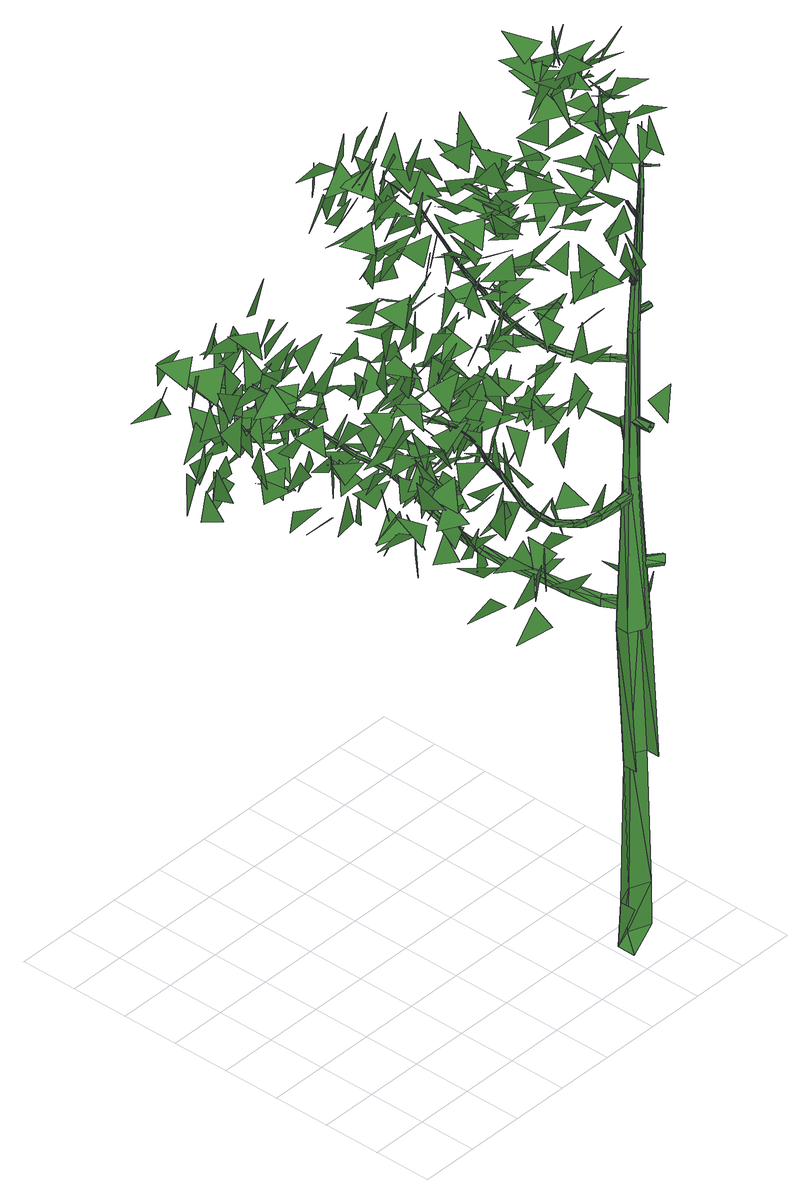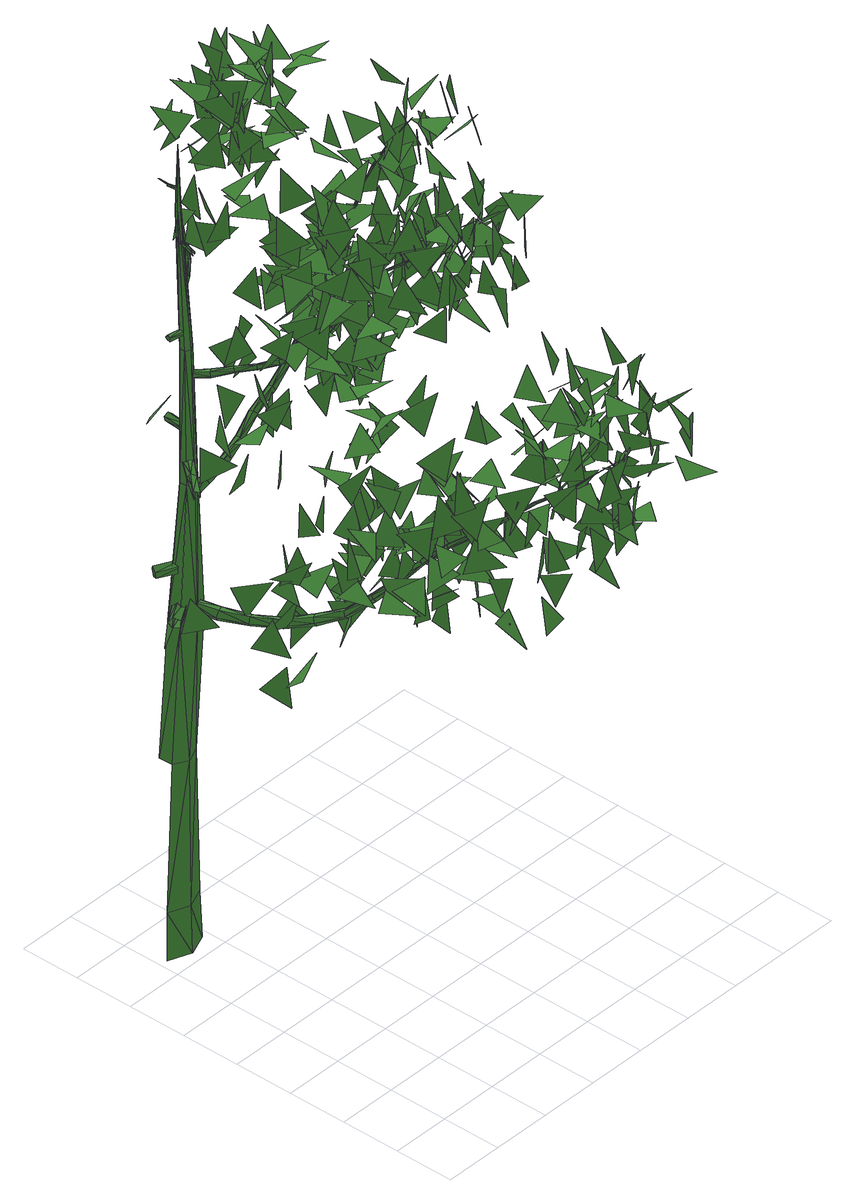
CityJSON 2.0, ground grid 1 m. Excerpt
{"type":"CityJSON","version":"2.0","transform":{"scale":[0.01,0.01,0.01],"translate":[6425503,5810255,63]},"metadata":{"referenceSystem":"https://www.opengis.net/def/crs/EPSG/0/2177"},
"CityObjects":{
"tree1":{"type":"SolitaryVegetationObject","attributes":{"crownarea":"307","modell_vol":"LIS","treeheight":"16.5"},"geometry":[{"type":"MultiSurface","lod":"2","boundaries":[[[0,1,2]],[[3,4,5]],[[6,7,8]],[[9,10,11]],[[12,13,14]],[[15,16,17]],[[18,19,20]],[[21,22,23]],[[24,25,26]],[[27,28,29]],[[30,31,32]],[[31,33,32]],[[34,30,32]],[[35,36,37]],[[38,39,40]],[[32,33,34]],[[41,42,43]],[[44,45,46]],[[47,48,49]],[[50,31,30]],[[31,51,33]],[[52,30,34]],[[53,54,55]],[[56,50,30]],[[50,51,31]],[[52,56,30]],[[57,58,59]],[[34,33,51]],[[51,52,34]],[[60,61,62]],[[63,64,65]],[[66,67,68]],[[69,70,71]],[[72,73,74]],[[75,76,77]],[[78,79,80]],[[81,50,56]],[[50,81,51]],[[82,56,52]],[[83,84,85]],[[86,87,88]],[[82,89,56]],[[81,90,51]],[[52,51,82]],[[91,92,93]],[[90,94,51]],[[81,56,89]],[[95,96,97]],[[51,94,82]],[[98,99,100]],[[101,102,103]],[[89,104,81]],[[81,105,90]],[[106,94,90]],[[104,105,81]],[[107,104,89]],[[105,108,90]],[[89,82,107]],[[82,94,107]],[[108,106,90]],[[109,110,111]],[[112,113,114]],[[94,106,107]],[[115,116,117]],[[118,119,120]],[[121,122,123]],[[124,125,126]],[[127,104,107]],[[128,129,130]],[[131,132,133]],[[134,135,136]],[[137,107,106]],[[105,104,138]],[[139,140,141]],[[142,143,144]],[[108,105,145]],[[127,138,104]],[[146,147,148]],[[106,108,149]],[[150,151,152]],[[137,127,107]],[[145,105,138]],[[153,154,155]],[[156,157,158]],[[149,108,145]],[[159,160,161]],[[162,163,164]],[[165,166,167]],[[106,149,137]],[[168,169,170]],[[145,171,149]],[[172,138,127]],[[173,174,175]],[[172,127,137]],[[149,176,137]],[[145,138,171]],[[172,177,138]],[[178,179,180]],[[171,176,149]],[[181,182,183]],[[184,172,137]],[[176,184,137]],[[185,186,187]],[[138,177,171]],[[188,189,190]],[[191,192,193,194]],[[171,195,176]],[[196,177,172]],[[171,177,195]],[[196,172,184]],[[184,176,197,192]],[[196,198,177]],[[199,200,201]],[[195,197,176]],[[202,203,204]],[[177,198,195]],[[205,196,184]],[[206,207,208]],[[205,184,192,197]],[[209,210,211]],[[212,213,214]],[[215,216,217]],[[218,195,198]],[[195,218,197]],[[219,198,196]],[[219,218,198]],[[220,221,222]],[[197,223,205]],[[223,196,205]],[[224,225,226]],[[218,227,197]],[[228,219,196]],[[227,223,197]],[[223,228,196]],[[229,230,231]],[[232,233,234]],[[235,236,237]],[[238,239,240]],[[241,242,243]],[[244,245,246]],[[247,218,219]],[[248,249,250]],[[247,219,228]],[[251,252,253]],[[254,255,256]],[[257,258,259]],[[260,261,262]],[[263,264,265]],[[227,266,223]],[[266,228,223]],[[227,218,267]],[[268,269,270]],[[271,272,273]],[[274,275,276]],[[277,247,228]],[[278,279,280]],[[267,218,247]],[[266,277,228]],[[281,282,283]],[[284,227,267]],[[285,286,287]],[[288,289,290]],[[291,292,293]],[[294,295,296]],[[227,284,266]],[[297,298,299]],[[300,301,302]],[[303,304,305]],[[306,307,308]],[[309,310,311]],[[312,313,314]],[[315,267,247]],[[316,317,318]],[[319,320,321]],[[322,323,324]],[[325,326,327]],[[315,247,277]],[[328,329,330]],[[267,331,284]],[[332,333,334]],[[335,336,337]],[[338,339,340]],[[341,277,266]],[[342,331,267]],[[343,344,345]],[[346,315,277]],[[347,348,349]],[[341,346,277]],[[266,284,341]],[[350,351,352]],[[342,267,315]],[[353,354,355]],[[356,357,358]],[[359,360,361]],[[284,331,341]],[[362,363,364]],[[365,366,367]],[[368,369,370]],[[371,372,373]],[[374,375,376]],[[377,378,379]],[[380,381,382]],[[383,315,346]],[[342,384,331]],[[385,386,387]],[[388,389,390]],[[391,346,341]],[[392,393,394]],[[395,396,397]],[[398,399,400]],[[401,402,403]],[[342,315,404]],[[404,384,342]],[[391,383,346]],[[405,406,407]],[[408,409,410]],[[411,412,413]],[[414,391,341]],[[341,331,414]],[[415,416,417]],[[418,419,420]],[[421,422,423]],[[424,425,426]],[[427,428,429]],[[430,431,432]],[[315,383,404]],[[433,434,435]],[[436,437,438]],[[439,435,440]],[[441,442,443]],[[444,445,446]],[[414,331,384]],[[440,435,434]],[[447,448,449]],[[433,435,439]],[[450,451,452]],[[453,454,455]],[[434,439,440]],[[456,457,458]],[[459,460,461]],[[462,463,464]],[[465,466,467]],[[468,469,470]],[[471,472,473]],[[474,475,476]],[[477,478,479,480]],[[481,482,483]],[[484,434,433]],[[485,486,487]],[[488,383,391]],[[489,490,491]],[[404,492,384]],[[493,494,495]],[[496,391,414]],[[497,498,499]],[[500,501,502]],[[503,504,505]],[[506,507,508]],[[484,509,434]],[[510,511,512]],[[433,439,513]],[[514,515,516]],[[517,518,434]],[[519,520,521]],[[439,434,513]],[[522,479,523,524]],[[525,526,527]],[[404,383,488]],[[528,529,530]],[[531,492,404]],[[532,533,534]],[[535,536,537]],[[538,488,391]],[[539,540,541]],[[484,433,513]],[[434,509,517]],[[496,538,391]],[[434,518,513]],[[542,543,544]],[[414,384,496]],[[545,546,547]],[[548,549,550]],[[551,552,553]],[[554,555,556]],[[557,558,559]],[[560,561,562]],[[563,564,565]],[[404,488,531]],[[566,567,568]],[[569,509,484]],[[513,570,484]],[[496,384,492]],[[571,572,573]],[[574,575,576]],[[577,578,579]],[[580,581,582]],[[570,513,518]],[[517,583,518]],[[584,585,586]],[[587,588,589]],[[590,569,484]],[[570,590,484]],[[517,509,591]],[[592,593,594]],[[591,583,517]],[[583,570,518]],[[595,596,597]],[[598,599,600]],[[601,602,603]],[[604,605,606]],[[607,608,609]],[[509,569,591]],[[610,611,612]],[[613,614,615]],[[616,617,618]],[[619,620,621]],[[622,623,624]],[[625,626,627]],[[628,629,630]],[[631,632,633]],[[634,569,590]],[[635,636,637]],[[638,639,640]],[[641,642,643]],[[644,591,569]],[[645,634,590]],[[590,570,645]],[[646,570,583]],[[591,646,583]],[[647,488,538]],[[531,648,492]],[[634,644,569]],[[649,650,651]],[[652,653,654]],[[646,655,570]],[[656,538,496]],[[644,646,591]],[[657,658,659]],[[660,661,662]],[[645,570,655]],[[663,664,665]],[[666,667,668]],[[669,670,671]],[[672,673,674]],[[675,676,677]],[[678,679,680]],[[681,682,683]],[[684,685,686]],[[687,634,645]],[[688,648,531]],[[689,690,691]],[[692,693,694]],[[531,488,647]],[[695,696,697]],[[698,699,700]],[[701,702,703]],[[704,705,706]],[[496,492,648]],[[707,647,538]],[[708,709,710]],[[656,707,538]],[[711,712,713]],[[687,714,634]],[[645,655,687]],[[715,716,717]],[[718,655,646]],[[644,634,719]],[[720,721,722]],[[723,724,725]],[[718,726,655]],[[727,728,729]],[[646,644,719]],[[634,714,719]],[[730,731,732]],[[687,655,726]],[[531,647,688]],[[733,734,735]],[[718,646,719]],[[736,737,738]],[[739,740,741]],[[742,743,744]],[[745,746,747]],[[656,496,648]],[[748,749,750]],[[751,752,753]],[[754,714,687]],[[755,756,757]],[[758,759,760]],[[761,762,763]],[[764,765,766]],[[767,768,769]],[[770,771,772]],[[773,754,687]],[[774,775,776]],[[777,726,718]],[[778,779,780]],[[781,782,783]],[[784,785,786]],[[787,788,789]],[[790,791,792]],[[793,794,795]],[[796,797,798]],[[799,800,801]],[[719,802,718]],[[803,804,805]],[[806,807,808]],[[809,810,811]],[[687,726,777]],[[812,813,814]],[[719,714,815]],[[816,817,818]],[[819,820,821]],[[822,823,824]],[[825,826,827]],[[773,687,777]],[[802,777,718]],[[815,802,719]],[[828,829,830]],[[714,754,815]],[[831,832,833]],[[834,835,836]],[[837,838,839]],[[840,841,842]],[[837,843,838]],[[844,754,773]],[[837,839,845]],[[846,837,847]],[[848,849,850]],[[847,837,845]],[[843,851,838]],[[843,837,852]],[[851,853,838]],[[854,847,845]],[[837,846,852]],[[855,846,847]],[[856,844,773]],[[852,857,843]],[[843,857,851]],[[851,854,853]],[[854,845,858]],[[859,860,861]],[[839,838,862]],[[853,854,858]],[[773,777,856]],[[863,847,854]],[[863,855,847]],[[864,838,853]],[[865,866,867]],[[851,863,854]],[[688,868,648]],[[845,869,858]],[[845,839,869]],[[815,754,844]],[[857,863,851]],[[838,864,862]],[[870,871,872]],[[873,874,875]],[[876,852,846]],[[839,862,869]],[[877,846,855]],[[878,864,853]],[[879,880,881]],[[882,647,707]],[[883,884,885]],[[869,878,858]],[[886,887,888]],[[853,858,878]],[[889,890,891]],[[892,707,656]],[[877,876,846]],[[893,894,895]],[[896,777,802]],[[852,876,857]],[[897,869,862]],[[898,877,855]],[[899,862,864]],[[900,901,902]],[[898,855,863]],[[856,777,896]],[[903,904,905]],[[815,906,802]],[[899,897,862]],[[907,908,909]],[[857,910,863]],[[869,911,878]],[[815,844,912]],[[912,906,815]],[[864,878,899]],[[897,911,869]],[[913,914,915]],[[876,916,857]],[[906,896,802]],[[917,918,919]],[[910,898,863]],[[844,856,920]],[[921,922,923]],[[916,910,857]],[[896,924,856]],[[878,911,899]],[[925,876,877]],[[924,926,856]],[[927,928,929]],[[930,931,932]],[[933,897,899]],[[912,844,920]],[[934,935,936]],[[856,926,920]],[[937,877,898]],[[938,933,897]],[[937,925,877]],[[939,940,941]],[[688,647,942]],[[943,899,911]],[[897,933,944,911]],[[945,946,947]],[[948,949,950]],[[899,943,938,933]],[[951,952,953]],[[925,954,876]],[[943,944,955]],[[938,943,955]],[[956,957,958]],[[943,911,944]],[[933,938,944]],[[938,955,944]],[[959,960,961]],[[962,963,964]],[[965,966,967]],[[954,968,876]],[[969,882,707]],[[656,648,892]],[[876,968,916]],[[970,937,898]],[[971,912,920]],[[970,898,910]],[[972,973,974]],[[896,906,924]],[[916,968,910]],[[975,920,926]],[[976,977,978]],[[906,912,971]],[[979,954,925]],[[968,970,910]],[[980,981,982]],[[975,983,920]],[[906,984,924]],[[985,925,937]],[[984,906,971]],[[985,979,925]],[[971,920,983]],[[979,986,954]],[[987,988,989]],[[990,991,992]],[[993,994,995]],[[968,954,986]],[[996,997,998]],[[985,937,970]],[[999,1000,1001]],[[688,942,868]],[[647,882,942]],[[968,1002,970]],[[1003,1004,1005]],[[926,924,1006]],[[1007,1008,1009]],[[1010,1011,1012]],[[1013,1014,1015]],[[892,648,868]],[[975,926,1006]],[[971,1016,984]],[[975,1017,983]],[[1016,971,983]],[[1018,1019,1020]],[[969,707,892]],[[1021,924,984]],[[1022,985,970]],[[1002,968,986]],[[1021,1006,924]],[[1023,1024,1025]],[[1026,1027,1028]],[[1002,1022,970]],[[1029,1030,1031]],[[1032,986,979]],[[1033,1034,1035]],[[1017,1036,983]],[[1037,1038,1039]],[[1040,1041,1042]],[[1016,1021,984]],[[1043,1044,1045]],[[1046,1047,1048]],[[1032,1049,986]],[[1050,1051,1052]],[[1036,1053,983]],[[1051,1054,1052]],[[1055,1002,986]],[[1049,1055,986]],[[1056,1057,1058]],[[1014,1059,1060]],[[979,985,1061]],[[1062,1063,1064]],[[1016,983,1053]],[[1032,979,1061]],[[1002,1055,1022]],[[1065,1049,1032]],[[1066,985,1022]],[[1066,1061,985]],[[1067,1068,1069]],[[1070,1071,1072]],[[1017,975,1073]],[[1074,1075,1076]],[[1077,1078,1079]],[[975,1006,1073]],[[1080,1081,1082]],[[1065,1083,1049]],[[1055,1066,1022]],[[1013,1084,1014]],[[1016,1085,1021]],[[1086,1087,1088]],[[1089,1090,1091]],[[1092,1093,1094]],[[1095,1006,1021]],[[1096,1097,1098]],[[1099,1053,1036]],[[1036,1017,1073]],[[1100,1072,1071]],[[1095,1073,1006]],[[1032,1061,1101]],[[1102,1103,1104]],[[1105,1106,1107]],[[1065,1032,1101]],[[1016,1053,1085]],[[1099,1108,1053]],[[1109,1110,1111]],[[1084,1013,1054]],[[1055,1049,1112]],[[1113,1114,1115]],[[1116,1117,1118]],[[1119,1101,1061]],[[1120,1121,1122]],[[1085,1095,1021]],[[1049,1083,1112]],[[1055,1112,1066]],[[1119,1061,1066]],[[1123,1124,1125]],[[1126,1083,1065]],[[1127,1128,1129]],[[1085,1053,1108]],[[1130,1131,1132]],[[1051,1133,1054]],[[1134,1051,1050]],[[1070,1135,1136]],[[1137,1138,1139]],[[1112,1119,1066]],[[1140,1141,1142]],[[1126,1143,1083]],[[1144,942,882]],[[1084,1059,1014]],[[1145,1108,1099]],[[1099,1036,1146]],[[1036,1073,1146]],[[1147,1148,1149]],[[868,1150,892]],[[1151,1152,1153]],[[1065,1101,1154]],[[1155,1156,1157]],[[1145,1158,1108]],[[1085,1108,1159]],[[1160,1161,1162]],[[1133,1163,1054]],[[1164,1165,1166]],[[1167,1071,1070]],[[1168,1169,1170]],[[1171,1172,1173]],[[1085,1159,1095]],[[1126,1065,1154]],[[1059,1174,1060]],[[1175,1146,1073]],[[1112,1083,1176]],[[1112,1176,1119]],[[1177,1178,1179]],[[1175,1073,1095]],[[1180,1134,1050]],[[1181,1182,1183]],[[1083,1143,1176]],[[1184,1185,1186]],[[1187,1188,1136]],[[1100,1071,1189]],[[1101,1119,1190]],[[1187,1100,1189]],[[1191,1192,1193]],[[1194,1143,1126]],[[1195,1196,1197]],[[1159,1175,1095]],[[1198,1199,1200]],[[1176,1190,1119]],[[1200,1158,1145]],[[1200,1199,1158]],[[1201,1202,1203]],[[1204,1205,1206]],[[1154,1101,1190]],[[1207,1208,1209]],[[1198,1210,1199]],[[1211,1167,1070]],[[1212,1213,1214]],[[1215,1216,1217]],[[1218,1188,1187]],[[1210,1198,1219]],[[1220,1221,1222]],[[1223,1224,1225]],[[1050,1226,1180]],[[1099,1146,1227]],[[1228,1229,1230]],[[1145,1099,1227]],[[1084,1054,1163]],[[1159,1108,1231]],[[1108,1158,1231]],[[1232,1210,1219]],[[1231,1158,1199]],[[1194,1233,1143]],[[1189,1071,1167]],[[1070,1136,1188]],[[868,942,1144]],[[1126,1154,1194]],[[1234,1144,882]],[[1235,1236,1237]],[[1238,1199,1210]],[[1239,1219,1198]],[[1176,1143,1233]],[[882,969,1234]],[[1240,1241,1242]],[[1200,1145,1243]],[[1150,1244,892]],[[1245,1246,1247]],[[1187,1189,1218]],[[1227,1146,1175]],[[969,892,1248]],[[1159,1231,1175]],[[1198,1200,1249]],[[1232,1250,1210]],[[1251,1252,1253]],[[1249,1239,1198]],[[1211,1070,1188]],[[1145,1227,1243]],[[1176,1254,1190]],[[1200,1243,1249]],[[1255,1256,1257]],[[1250,1258,1210]],[[1231,1199,1238]],[[1133,1051,1134]],[[1194,1154,1259]],[[1260,1227,1175]],[[1231,1260,1175]],[[1261,1254,1176]],[[1238,1210,1258]],[[1176,1233,1261]],[[1154,1190,1254]],[[1262,1263,1264]],[[1265,1243,1227]],[[1259,1154,1254]],[[1266,1249,1243]],[[1194,1267,1233]],[[1231,1238,1260]],[[1268,1269,1270]],[[1226,1271,1180]],[[1272,1273,1274]],[[1275,1276,1277]],[[1265,1227,1260]],[[1238,1258,1265]],[[1150,868,1144]],[[1278,1167,1211]],[[1279,1280,1281]],[[1238,1265,1260]],[[1249,1266,1239]],[[1282,1283,1284]],[[1266,1243,1265]],[[969,1248,1234]],[[1285,1286,1287]],[[892,1244,1248]],[[1288,1289,1290]],[[1133,1291,1163]],[[1258,1266,1265]],[[1266,1258,1250]],[[1218,1292,1188]],[[1293,1294,1295]],[[1267,1296,1233]],[[1297,1084,1163]],[[1298,1299,1300]],[[1266,1301,1239]],[[1302,1303,1304]],[[1305,1306,1307]],[[1189,1167,1308]],[[1309,1310,1311]],[[1301,1266,1250]],[[1084,1297,1059]],[[1218,1189,1308]],[[1312,1259,1254]],[[1313,1254,1261]],[[1226,1314,1315,1271]],[[1291,1316,1163]],[[1317,1278,1211]],[[1318,1319,1320]],[[1321,1292,1218]],[[1322,1323,1324]],[[1194,1259,1312]],[[1211,1188,1292]],[[1325,1326,1327]],[[1328,1329,1330]],[[1261,1233,1313]],[[1331,1134,1180]],[[1332,1333,1318]],[[1334,1335,1325]],[[1336,1337,1338]],[[1133,1134,1339]],[[1335,1326,1325]],[[1340,1341,1342,1315]],[[1267,1194,1312]],[[1308,1167,1278]],[[1343,1344,1345]],[[1233,1296,1313]],[[1346,1312,1254]],[[1347,1180,1271]],[[1218,1308,1321]],[[1326,1348,1327]],[[1349,1350,1351]],[[1291,1314,1352]],[[1317,1211,1292]],[[1316,1291,1352]],[[1353,1354,1355]],[[1297,1163,1316]],[[1356,1357,1358]],[[1297,1174,1059]],[[1315,1314,1359,1271]],[[1347,1331,1180]],[[1360,1361,1340]],[[1362,1363,1364]],[[1365,1327,1348]],[[1366,1367,1368]],[[1341,1355,1369]],[[1346,1254,1313]],[[1370,1339,1134]],[[1371,1302,1304]],[[1304,1320,1371]],[[1334,1372,1335]],[[1373,1374,1375]],[[1376,1377,1378]],[[1379,1380,1381]],[[1133,1339,1382]],[[1383,1384,1385]],[[1291,1382,1314]],[[1291,1133,1382]],[[1319,1386,1320]],[[1312,1387,1267]],[[1354,1369,1355]],[[1331,1370,1134]],[[1296,1267,1388]],[[1382,1359,1314]],[[1389,1372,1365]],[[1332,1303,1302]],[[1390,1313,1296]],[[1391,1347,1271]],[[1392,1365,1348]],[[1393,1394,1395]],[[1396,1397,1398]],[[1399,1360,1340]],[[1387,1388,1267]],[[1400,1401,1402]],[[1403,1390,1296]],[[1333,1319,1318]],[[1399,1340,1315,1342]],[[1404,1405,1406]],[[1372,1389,1335]],[[1392,1389,1365]],[[1407,1408,1409]],[[1410,1411,1412]],[[1413,1414,1415]],[[1403,1296,1388]],[[1391,1271,1359]],[[1342,1341,1369]],[[1416,1417,1418]],[[1419,1321,1308]],[[1346,1420,1312]],[[1421,1422,1415]],[[1292,1423,1317]],[[1424,1425,1413]],[[1353,1361,1354]],[[1420,1387,1312]],[[1426,1382,1339]],[[1427,1428,1429]],[[1346,1313,1390]],[[1430,1431,1432]],[[1433,1434,1435]],[[1436,1437,1438]],[[1439,1440,1441]],[[1442,1443,1422]],[[1278,1317,1444]],[[1308,1278,1445]],[[1370,1426,1339]],[[1425,1424,1443]],[[1382,1426,1359]],[[1445,1419,1308]],[[1320,1386,1371]],[[1446,1391,1359]],[[1414,1447,1415]],[[1423,1448,1317]],[[1292,1321,1419]],[[1449,1450,1451]],[[1452,1453,1454]],[[1447,1421,1415]],[[1420,1346,1390]],[[1455,1456,1457]],[[1458,1459,1460]],[[1425,1414,1413]],[[1333,1332,1302]],[[1461,1462,1463]],[[1464,1331,1347]],[[1426,1446,1359]],[[1361,1360,1354]],[[1465,1466,1467]],[[1468,1469,1470]],[[1471,1472,1473]],[[1474,1475,1476]],[[1477,1347,1391]],[[1278,1444,1445]],[[1478,1479,1480]],[[1317,1448,1444]],[[1481,1482,1483]],[[1421,1442,1422]],[[1484,1485,1486]],[[1487,1488,1489]],[[1490,1491,1492]],[[1423,1292,1419]],[[1493,1370,1331]],[[1494,1495,1496]],[[1442,1425,1443]],[[1477,1464,1347]],[[1497,1498,1499]],[[1500,1501,1502]],[[1503,1504,1505]],[[1506,1507,1508]],[[1464,1493,1331]],[[1509,1391,1446]],[[1510,1511,1512]],[[1509,1477,1391]],[[1513,1514,1515]],[[1516,1512,1517,1518]],[[1519,1520,1521]],[[1522,1523,1511]],[[1524,1525,1517]],[[1526,1426,1370]],[[1527,1528,1529]],[[1426,1526,1518,1446]],[[1523,1522,1524]],[[1493,1526,1370]],[[1530,1516,1518,1517]],[[1531,1532,1533]],[[1534,1509,1446]],[[1526,1534,1446,1518]],[[1516,1510,1512]],[[1535,1536,1537]],[[1510,1522,1511]],[[1525,1530,1517]],[[1538,1539,1540]],[[1541,1542,1543]],[[1544,1545,1539]],[[1546,1547,1540]],[[1522,1525,1524]],[[1477,1548,1464]],[[1549,1550,1551]],[[1552,1371,1386]],[[1538,1544,1539]],[[1553,1538,1540]],[[1554,1555,1556]],[[1557,1558,1559]],[[1560,1554,1556]],[[1545,1544,1561]],[[1547,1546,1561]],[[1547,1553,1540]],[[1477,1509,1548]],[[1562,1563,1564]],[[1555,1565,1556]],[[1566,1560,1556]],[[1567,1568,1569]],[[1570,1571,1556]],[[1493,1464,1548]],[[1572,1565,1555]],[[1570,1556,1565]],[[1566,1573,1560]],[[1574,1572,1555]],[[1509,1534,1548]],[[1573,1575,1560]],[[1556,1571,1566]],[[1576,1577,1578]],[[1579,1580,1581]],[[1582,1575,1574,1526,1493,1548]],[[1548,1534,1526,1574,1575,1582]],[[1302,1583,1333]],[[1574,1575,1572]],[[1544,1584,1561]],[[1584,1547,1561]],[[1575,1573,1572]],[[1585,1586,1587]],[[1425,1588,1414]],[[1589,1590,1591]],[[1592,1593,1594]],[[1595,1596,1597]],[[1598,1599,1600]],[[1601,1602,1603]],[[1604,1605,1606]],[[1607,1608,1609]],[[1610,1611,1612]],[[1613,1614,1615]],[[1547,1616,1553]],[[1447,1414,1617]],[[1618,1619,1620]],[[1621,1622,1623]],[[1421,1447,1624]],[[1588,1617,1414]],[[1538,1553,1625]],[[1626,1627,1628]],[[1616,1625,1553]],[[1544,1629,1584]],[[1630,1631,1632]],[[1544,1538,1629]],[[1538,1625,1633]],[[1634,1635,1636]],[[1442,1421,1637]],[[1638,1639,1640]],[[1447,1617,1624]],[[1641,1642,1643]],[[1644,1645,1646]],[[1647,1648,1649]],[[1650,1651,1652]],[[1653,1654,1655]],[[1656,1657,1658]],[[1659,1660,1661]],[[1662,1663,1664]],[[1665,1666,1667]],[[1668,1669,1670]],[[1671,1672,1673]],[[1674,1675,1676]],[[1677,1678,1679]],[[1680,1681,1682]],[[1683,1684,1685]],[[1686,1687,1688]],[[1689,1690,1691]],[[1692,1693,1694]],[[1695,1696,1697]],[[1698,1699,1700]],[[1701,1702,1703]],[[1704,1705,1706]],[[1707,1708,1709]],[[1710,1711,1712]],[[1713,1714,1715]],[[1716,1717,1718]]]}]}
},
"vertices":[
[46,40,1121],[40,87,1158],[87,68,1125],[69,13,1191],[76,68,1160],[72,74,1209],[31,97,1262],[91,115,1275],[72,79,1306],[69,58,1315],[44,92,1361],[100,92,1331],[99,54,1199],[54,46,1244],[91,94,1231],[64,33,1285],[72,84,1249],[115,58,1254],[79,145,1407],[54,117,1356],[79,160,1346],[123,36,1405],[95,31,1349],[99,77,1367],[132,87,1168],[69,76,1173],[115,86,1216],[66,168,1356],[54,174,1306],[94,217,1329],[128,81,1287],[128,79,1287],[97,91,1315],[130,79,1287],[130,81,1287],[104,89,1387],[92,69,1328],[127,105,1329],[112,165,1321],[49,170,1333],[100,196,1357],[105,53,1264],[133,59,1208],[128,102,1232],[114,76,1170],[109,97,1111],[132,122,1163],[118,33,1147],[120,96,1145],[156,74,1173],[163,73,1259],[163,74,1260],[163,76,1259],[94,110,1336],[127,156,1310],[143,143,1356],[161,74,1259],[100,79,1300],[146,110,1273],[161,84,1313],[120,58,1245],[138,104,1241],[176,64,1273],[132,119,1346],[94,168,1354],[143,179,1352],[122,165,1430],[105,166,1369],[137,202,1384],[156,66,1270],[110,105,1287],[168,114,1260],[174,140,1180],[133,112,1176],[138,143,1231],[161,94,1278],[130,77,1313],[171,120,1334],[202,84,1239],[158,77,1214],[151,82,1277],[191,74,1226],[191,77,1226],[130,73,1140],[153,128,1127],[188,92,1124],[132,147,1310],[115,188,1265],[164,184,1303],[191,76,1226],[192,74,1227],[150,107,1324],[194,125,1341],[168,84,1379],[192,76,1227],[174,197,1209],[138,148,1196],[143,206,1170],[189,43,1354],[146,77,1323],[209,82,1329],[138,94,1071],[191,122,1089],[199,84,1056],[214,79,1190],[214,77,1190],[217,81,1191],[215,81,1190],[217,77,1191],[97,516,994],[51,495,1002],[84,505,1055],[107,488,907],[53,485,938],[89,507,964],[201,102,1170],[151,130,1140],[215,140,1139],[122,523,1009],[89,520,969],[61,515,1025],[79,444,979],[95,497,950],[102,498,1001],[202,61,1208],[188,119,1226],[238,94,1198],[237,87,1152],[225,71,1163],[189,92,1116],[220,127,1134],[163,158,1365],[186,186,1331],[206,197,1389],[199,153,1213],[243,140,1232],[194,114,1262],[240,86,1153],[235,84,1150],[191,69,1303],[215,110,1287],[243,81,1334],[204,165,1222],[146,191,1229],[206,212,1231],[235,81,1152],[214,244,1172],[176,224,1145],[158,255,1198],[238,81,1153],[115,502,1055],[59,492,1081],[112,520,1101],[91,500,1061],[72,535,1010],[109,546,1061],[253,63,1078],[214,25,1047],[240,79,1032],[151,197,1111],[204,234,1107],[214,186,1117],[151,216,1226],[212,219,1208],[206,199,1254],[125,558,936],[71,528,918],[92,548,974],[209,128,1316],[179,148,1282],[229,184,1298],[260,77,1116],[261,86,1116],[118,464,1147],[114,482,1088],[127,518,1119],[265,79,1119],[260,82,1116],[225,68,1172],[266,97,1172],[255,71,1227],[146,487,1081],[107,456,1043],[128,515,1043],[265,82,1119],[178,186,1075],[234,214,1088],[238,171,1061],[224,71,1285],[261,120,1295],[270,68,1262],[291,115,1148],[267,82,1115],[263,76,1109],[242,76,1153],[281,73,1079],[284,81,1078],[286,74,1081],[281,77,1078],[243,63,1389],[248,91,1347],[294,100,1389],[214,221,994],[224,193,938],[245,237,941],[288,77,1081],[242,105,969],[275,151,941],[257,163,987],[146,502,948],[120,521,895],[155,551,940],[225,124,1075],[253,166,1037],[281,153,1076],[173,531,936],[110,526,938],[155,526,982],[301,63,1040],[299,69,1038],[87,607,1052],[127,641,1015],[143,633,1063],[308,69,1043],[229,252,1273],[276,242,1287],[234,235,1333],[306,64,1043],[304,73,1042],[319,64,1071],[281,40,1098],[291,99,1116],[278,82,1125],[250,138,1130],[306,120,1109],[227,183,1264],[268,194,1237],[281,181,1296],[174,610,1114],[143,594,1078],[115,630,1121],[145,442,941],[188,487,941],[206,442,930],[178,467,1116],[132,500,1088],[192,511,1099],[326,66,1004],[308,114,1180],[334,74,1196],[283,89,1231],[201,538,1089],[153,525,1079],[163,535,1140],[283,163,1153],[247,171,1102],[283,206,1107],[150,467,1083],[206,480,1107],[207,444,1075],[169,492,1042],[179,495,981],[179,539,1004],[258,138,1213],[255,179,1183],[309,174,1216],[334,68,1010],[329,59,1005],[284,73,1091],[306,107,1063],[312,117,1125],[342,92,1140],[289,63,1122],[303,102,1170],[171,439,1040],[178,493,1012],[219,465,1010],[331,71,1005],[306,124,1264],[288,97,1209],[303,145,1204],[171,465,1015],[166,515,1052],[212,510,1030],[332,61,1010],[199,498,986],[173,461,943],[202,516,940],[334,137,1030],[317,163,991],[273,153,1033],[143,625,1017],[109,673,994],[169,668,1009],[240,485,933],[209,461,902],[179,485,951],[161,625,1125],[125,635,1075],[161,668,1079],[225,521,1007],[183,533,982],[176,528,1045],[138,556,1157],[189,585,1130],[192,579,1181],[257,244,1214],[319,250,1219],[276,221,1254],[196,531,1028],[148,530,1071],[211,544,1075],[306,96,1004],[281,135,961],[337,133,991],[358,63,971],[163,493,1032],[197,546,1027],[222,508,1050],[209,406,974],[199,447,928],[242,457,955],[164,602,1028],[199,630,1052],[168,592,1091],[197,395,1091],[215,446,1060],[253,421,1079],[227,423,1048],[176,459,1047],[238,470,1037],[363,58,979],[199,456,1132],[240,482,1142],[224,446,1190],[242,290,1269],[243,350,1254],[288,308,1262],[201,465,1088],[202,505,1040],[214,526,1083],[363,66,981],[358,58,974],[166,543,987],[219,577,991],[192,577,1033],[360,69,974],[340,31,1190],[339,81,1152],[347,92,1199],[273,165,905],[321,186,871],[332,183,920],[194,434,864],[243,472,856],[257,429,877],[283,225,940],[281,184,912],[335,216,905],[378,112,1196],[354,105,1152],[316,99,1203],[349,153,1285],[372,128,1321],[309,128,1326],[281,447,1007],[255,418,978],[219,447,1019],[174,640,1065],[192,577,1028],[219,585,1084],[347,112,996],[317,117,941],[354,156,974],[331,109,1421],[316,165,1398],[363,145,1433],[344,112,1278],[303,158,1288],[362,158,1267],[339,91,1241],[390,89,1237],[365,59,1288],[395,63,948],[401,56,956],[304,303,1249],[331,318,1288],[286,275,1301],[245,447,825],[294,438,833],[255,406,871],[396,68,953],[324,119,1203],[334,179,1209],[372,130,1198],[275,511,946],[243,477,905],[225,510,956],[199,498,1007],[230,551,1019],[258,518,994],[309,161,1071],[327,189,1033],[357,199,1088],[398,56,950],[339,66,1176],[368,99,1152],[401,58,1186],[212,554,1130],[188,607,1111],[247,590,1125],[230,526,1140],[271,544,1162],[238,505,1199],[401,64,958],[280,278,1319],[314,298,1290],[335,281,1346],[225,457,973],[242,500,951],[284,474,989],[276,362,1047],[257,400,1001],[301,413,1020],[258,530,951],[201,533,978],[260,525,1001],[186,659,1047],[212,608,1009],[245,579,1030],[342,329,1272],[317,314,1231],[280,342,1272],[247,572,1019],[248,572,1020],[214,599,1043],[240,406,1428],[286,421,1389],[303,411,1435],[248,572,1019],[234,584,1030],[222,480,1106],[245,533,1081],[281,498,1093],[252,377,948],[283,431,941],[312,391,950],[237,528,1114],[207,569,1153],[266,564,1130],[380,92,823],[409,122,871],[373,91,885],[245,467,1024],[268,492,971],[271,521,1010],[224,661,966],[188,618,958],[250,608,955],[334,276,1022],[289,309,1050],[334,324,1007],[191,605,917],[250,610,895],[248,602,945],[306,364,1352],[258,393,1382],[321,387,1393],[275,329,1339],[326,365,1334],[331,329,1369],[317,372,1357],[283,350,1310],[309,391,1298],[237,638,920],[199,587,948],[261,574,951],[222,505,1040],[273,541,1040],[282,499,1031],[283,493,1030],[284,355,1239],[293,410,1211],[327,378,1252],[278,544,992],[261,393,915],[303,434,938],[322,405,904],[432,69,923],[309,349,1384],[352,364,1405],[316,327,1443],[437,63,935],[211,600,1058],[255,612,1035],[250,635,1094],[437,71,936],[222,617,982],[270,658,984],[232,635,1028],[276,513,925],[308,538,956],[257,513,986],[289,388,1384],[275,436,1347],[331,413,1365],[326,270,991],[375,281,994],[355,240,1037],[278,543,992],[266,487,874],[243,546,871],[296,520,848],[280,546,991],[314,390,889],[357,380,915],[303,364,945],[280,544,994],[280,546,992],[386,86,994],[393,71,933],[416,114,946],[278,498,1028],[319,502,1058],[278,459,1076],[283,562,1038],[234,558,1045],[263,589,1091],[258,556,1004],[304,551,1025],[257,546,1066],[436,61,927],[340,314,836],[288,344,820],[350,357,813],[268,431,1083],[283,472,1058],[322,457,1106],[434,74,930],[257,474,884],[316,497,890],[294,485,933],[303,439,1477],[253,475,1461],[316,484,1458],[286,431,877],[324,464,874],[306,454,933],[419,84,1147],[378,92,1099],[419,130,1127],[449,109,1426],[429,94,1382],[386,99,1428],[237,635,961],[284,645,976],[250,612,1019],[263,480,1037],[293,515,994],[317,472,1005],[273,625,1015],[294,617,1060],[232,615,1061],[360,304,1329],[386,314,1370],[337,278,1380],[367,268,1221],[317,281,1181],[373,311,1195],[308,510,971],[308,513,969],[308,339,869],[345,372,833],[345,388,881],[309,493,1393],[331,510,1436],[284,467,1446],[337,426,1431],[275,438,1438],[324,452,1472],[261,625,851],[301,605,897],[255,584,899],[309,511,971],[217,625,1005],[275,625,978],[276,625,1028],[322,431,1040],[362,426,1071],[309,400,1093],[306,511,969],[309,510,973],[367,391,884],[347,401,838],[306,410,885],[250,554,1178],[270,587,1145],[301,582,1201],[289,396,1471],[331,429,1438],[350,410,1479],[411,265,1287],[401,232,1250],[357,234,1295],[334,260,1185],[380,291,1213],[396,253,1185],[363,179,923],[390,189,881],[418,211,933],[275,622,933],[314,587,968],[265,581,979],[286,507,994],[265,553,1030],[322,531,1019],[434,25,1433],[431,69,1389],[444,86,1435],[260,623,963],[314,599,982],[273,582,1007],[304,370,1405],[355,405,1397],[362,368,1431],[352,350,964],[301,383,946],[363,396,953],[454,89,1482],[472,56,1513],[413,73,1528],[400,189,734],[354,225,710],[416,234,716],[329,475,941],[365,322,1318],[324,339,1364],[386,326,1364],[378,181,1334],[386,239,1315],[421,207,1298],[312,413,828],[309,441,787],[352,461,828],[332,477,943],[327,479,940],[332,480,941],[475,76,908],[477,69,922],[393,115,1310],[414,143,1273],[455,124,1318],[294,485,1339],[350,503,1364],[321,482,1397],[331,480,938],[477,77,923],[301,457,1375],[340,503,1361],[335,465,1410],[296,431,1416],[339,456,1379],[354,456,1426],[372,326,1277],[405,345,1310],[362,309,1338],[344,398,1416],[304,439,1444],[367,428,1449],[322,426,1486],[363,452,1495],[345,416,1543],[363,395,1001],[329,396,948],[349,441,961],[383,189,1278],[434,224,1265],[421,181,1308],[319,368,1410],[373,401,1407],[378,354,1393],[314,396,1326],[362,408,1287],[375,383,1328],[263,572,1010],[284,613,992],[322,584,1032],[352,446,908],[475,68,912],[403,97,959],[459,127,963],[462,81,943],[321,378,1384],[378,401,1370],[360,416,1415],[358,281,1227],[416,304,1237],[388,299,1280],[386,263,931],[350,291,912],[406,321,915],[398,258,1121],[357,276,1167],[405,306,1134],[345,391,1449],[391,401,1467],[355,372,1509],[475,82,915],[342,503,1114],[298,500,1068],[322,543,1070],[416,69,1349],[459,114,1361],[470,71,1380],[352,444,913],[367,267,1374],[391,309,1334],[414,265,1333],[357,449,912],[357,446,915],[370,372,849],[406,347,874],[358,365,910],[375,209,1218],[414,237,1176],[431,239,1224],[355,449,908],[334,421,1439],[314,475,1413],[372,452,1428],[409,290,761],[352,291,787],[406,318,802],[372,263,1047],[393,308,1050],[428,262,1075],[441,69,1471],[429,128,1454],[482,94,1456],[332,470,1326],[383,469,1362],[344,444,1382],[349,357,1323],[362,414,1306],[393,372,1339],[452,112,1076],[432,104,1017],[457,148,1025],[360,446,838],[332,416,808],[365,457,775],[355,319,884],[390,365,858],[408,321,849],[380,411,889],[278,643,1028],[327,643,1035],[294,636,1089],[393,349,1428],[362,327,1379],[393,365,1367],[377,411,729],[409,406,767],[352,380,777],[372,424,821],[400,442,861],[339,429,876],[283,556,854],[340,576,838],[340,546,879],[331,414,1436],[354,433,1397],[388,436,1449],[378,413,885],[401,214,1102],[393,273,1084],[441,262,1096],[381,416,884],[355,424,1412],[395,451,1428],[350,444,1471],[326,449,905],[344,507,892],[377,454,902],[470,160,670],[411,178,660],[447,174,713],[423,288,846],[455,263,874],[395,248,885],[465,71,1569],[424,117,1586],[483,117,1563],[405,278,877],[381,290,821],[418,321,834],[378,350,790],[370,337,729],[403,373,736],[393,244,1344],[400,299,1369],[434,268,1328],[386,416,887],[426,239,1449],[381,262,1489],[428,288,1454],[446,41,963],[469,82,923],[495,77,964],[281,587,956],[319,597,922],[332,613,981],[367,525,973],[372,492,1009],[317,525,1012],[385,413,890],[347,401,772],[409,406,784],[383,385,821],[314,497,958],[360,508,941],[355,518,1002],[340,393,777],[391,413,808],[400,375,777],[444,196,1397],[411,229,1438],[436,242,1382],[434,161,738],[472,193,749],[447,161,798],[396,260,1236],[432,294,1236],[426,265,1292],[368,424,904],[411,403,918],[368,403,963],[413,301,1311],[409,319,1341],[408,321,1339],[506,74,1555],[457,38,1568],[483,87,1597],[414,299,1313],[398,378,856],[409,322,1339],[421,285,1285],[414,303,1311],[408,183,1214],[452,222,1195],[467,174,1193],[416,301,1315],[423,283,1287],[411,321,1341],[416,303,1313],[423,286,1283],[396,382,853],[426,283,1287],[411,322,1339],[483,54,1607],[457,64,1665],[497,99,1627],[406,345,1362],[426,286,1285],[408,344,1364],[414,202,1341],[455,222,1318],[467,166,1344],[521,71,915],[408,347,1361],[391,255,1027],[414,313,1019],[447,276,1007],[339,477,1426],[383,497,1425],[367,482,1484],[437,267,1260],[434,268,1259],[409,345,1362],[322,585,900],[370,589,920],[331,556,956],[518,79,900],[416,216,1272],[451,248,1288],[460,189,1310],[327,541,890],[378,576,902],[335,549,940],[462,286,1374],[431,265,1341],[401,304,1380],[520,81,917],[398,244,1354],[444,267,1319],[457,227,1346],[401,385,851],[406,370,1384],[436,271,1257],[406,370,1385],[423,283,854],[375,321,872],[437,326,874],[444,153,1454],[434,206,1420],[478,183,1410],[406,385,854],[414,232,1155],[444,268,1175],[460,211,1193],[441,271,1259],[408,370,1385],[405,380,858],[452,250,746],[455,283,708],[408,294,747],[441,268,1260],[405,350,810],[457,349,844],[398,326,853],[416,349,820],[439,296,756],[470,271,787],[409,276,807],[419,359,815],[444,255,1227],[414,354,815],[381,345,874],[381,377,834],[429,387,876],[510,124,1109],[447,110,1102],[483,127,1152],[404,385,1393],[436,262,1250],[478,237,1257],[436,227,1303],[447,260,1227],[401,400,1400],[447,204,1264],[406,250,1272],[469,247,1264],[520,71,905],[401,398,1402],[401,400,1402],[393,418,1313],[431,375,1339],[391,387,1367],[436,370,943],[418,326,955],[396,372,991],[390,372,1395],[434,349,1398],[409,365,1454],[447,253,1231],[391,426,1416],[306,584,1037],[339,590,997],[368,579,1052],[465,194,764],[409,222,774],[469,244,759],[460,94,1507],[470,151,1527],[508,107,1505],[439,207,1449],[419,250,1410],[469,253,1418],[451,255,1231],[518,86,908],[451,258,1229],[423,352,821],[436,216,1426],[423,275,1438],[469,247,1405],[434,324,780],[500,207,1684],[470,189,1648],[437,216,1696],[460,240,1203],[447,132,1699],[462,188,1675],[502,158,1681],[436,319,787],[424,357,818],[464,244,1201],[462,239,1206],[405,308,1073],[413,354,1114],[451,327,1071],[505,46,1423],[506,23,1364],[521,71,1367],[360,441,968],[398,456,940],[414,436,997],[497,27,1464],[480,63,1433],[534,76,1462],[462,73,1341],[511,112,1349],[525,69,1326],[467,240,1206],[386,368,1443],[419,405,1430],[428,383,1489],[439,329,779],[451,334,1361],[439,301,1397],[414,359,1405],[465,135,1280],[452,191,1255],[502,176,1249],[516,66,180],[513,68,98],[516,38,180],[442,322,788],[442,311,767],[460,186,1681],[431,232,1711],[490,224,1693],[444,327,784],[467,244,1203],[418,308,927],[459,334,935],[444,296,982],[411,294,1306],[459,303,1292],[451,308,1354],[437,276,953],[411,326,927],[459,318,910],[474,219,1181],[510,20,1583],[497,76,1561],[529,76,1599],[455,291,749],[309,656,973],[368,676,966],[340,641,1010],[372,421,1487],[396,451,1454],[423,447,1510],[354,495,1365],[396,536,1342],[393,502,1395],[383,449,1346],[432,438,1344],[405,426,1400],[475,216,1185],[521,56,683],[521,79,683],[521,40,433],[457,288,757],[521,64,433],[480,219,1186],[426,406,1379],[442,382,1420],[398,424,1431],[549,82,98],[513,36,98],[477,222,1178],[470,125,1696],[475,168,1650],[510,173,1686],[488,194,1162],[482,222,1181],[434,240,1380],[464,293,1393],[483,237,1377],[536,59,1329],[533,59,1328],[518,46,1344],[462,296,746],[521,186,1629],[490,142,1599],[478,171,1653],[523,81,1318],[559,77,1352],[508,41,1364],[518,133,1163],[472,125,1180],[511,138,1226],[490,193,1167],[549,79,180],[465,291,759],[396,380,1015],[395,416,982],[449,414,1017],[326,602,1053],[344,617,1010],[388,612,1055],[451,219,685],[500,222,677],[485,211,736],[469,296,752],[403,370,844],[452,377,834],[437,377,895],[475,252,728],[533,56,1324],[492,197,1158],[505,158,1606],[447,183,1609],[505,204,1622],[401,367,900],[424,421,920],[451,373,889],[477,248,738],[418,314,1282],[465,311,1241],[474,286,1283],[495,196,1168],[441,283,1390],[478,275,1357],[482,239,1410],[416,326,1349],[451,377,1339],[464,316,1334],[497,199,1163],[493,179,1658],[451,189,1612],[505,217,1630],[531,137,1137],[546,110,1176],[485,127,1178],[506,168,1150],[368,487,833],[396,541,821],[416,488,851],[381,454,899],[395,511,877],[429,461,881],[548,91,683],[552,94,940],[525,43,1344],[539,56,1328],[398,378,1329],[431,398,1296],[455,387,1354],[539,112,1527],[477,109,1540],[526,125,1574],[508,168,1155],[564,77,902],[498,211,714],[483,257,724],[470,163,746],[521,158,710],[525,132,752],[564,77,913],[434,336,1239],[487,368,1249],[441,349,1287],[511,171,1147],[395,439,1361],[447,472,1351],[419,449,1403],[498,209,724],[485,252,739],[424,508,943],[432,479,982],[381,516,989],[548,76,433],[511,117,1712],[477,161,1684],[525,176,1696],[546,76,1313],[431,275,736],[482,299,708],[477,314,756],[452,230,1221],[475,283,1244],[503,234,1216],[587,68,98],[490,257,733],[513,171,1157],[477,316,963],[502,313,1007],[437,316,1010],[552,81,940],[442,285,984],[485,309,994],[490,248,1005],[518,125,1660],[469,160,1676],[531,171,1670],[536,54,1324],[552,71,1315],[548,73,1310],[515,173,1152],[536,115,1596],[498,94,1619],[534,125,1658],[528,140,1142],[492,268,1416],[470,275,1476],[465,311,1425],[526,115,700],[513,163,714],[511,163,703],[444,290,1236],[457,337,1198],[492,288,1216],[539,84,1439],[513,74,1382],[538,119,1385],[465,211,1696],[477,267,1722],[515,221,1703],[528,117,713],[549,74,1316],[488,186,1158],[536,197,1173],[492,209,1218],[561,56,1346],[523,33,1369],[544,82,1400],[551,69,1310],[543,69,705],[393,431,1435],[432,419,1403],[449,454,1453],[386,461,1430],[406,472,1385],[444,485,1435],[548,43,683],[506,214,710],[368,520,876],[408,536,848],[423,525,908],[508,211,726],[544,71,718],[528,140,1148],[562,87,899],[487,135,1684],[500,184,1648],[538,170,1676],[523,166,718],[554,74,700],[549,107,1635],[506,89,1678],[531,143,1663],[521,166,700],[562,89,917],[495,219,1058],[538,204,1102],[490,209,1121],[561,94,907],[538,119,695],[556,76,721],[377,521,828],[395,571,792],[424,538,838],[534,148,1145],[508,87,1704],[516,133,1661],[559,115,1681],[538,122,714],[531,145,1140],[513,214,718],[533,145,1150],[554,128,1541],[575,102,1578],[513,109,1584],[528,168,708],[544,122,705],[552,120,1139],[474,364,1367],[505,324,1405],[451,357,1412],[564,74,940],[475,207,1324],[515,237,1308],[529,197,1356],[452,262,1153],[497,286,1117],[515,267,1160],[566,92,1303],[497,199,1523],[554,174,1535],[521,166,1571],[465,248,1226],[487,262,1181],[515,288,1231],[552,63,1500],[516,97,1538],[566,104,1545],[490,163,1441],[520,202,1431],[551,150,1430],[572,79,683],[569,86,1305],[370,618,856],[428,638,869],[391,595,895],[552,120,1147],[584,66,180],[467,362,851],[421,405,848],[480,400,823],[562,77,710],[595,86,698],[551,59,705],[544,71,708],[487,293,1356],[442,324,1389],[506,324,1389],[566,89,1298],[439,429,798],[492,446,828],[439,419,848],[557,124,1135],[559,124,1148],[572,56,683],[569,64,789],[572,64,433],[567,89,1306],[552,63,728],[597,87,718],[546,74,721],[569,84,1300],[548,77,1629],[544,87,1566],[557,127,1594],[562,54,1040],[562,92,1037],[567,54,1032],[554,110,1597],[498,140,1601],[557,158,1591],[574,104,1191],[556,54,716],[600,81,708],[569,54,1047],[569,92,1043],[500,222,716],[549,221,731],[508,242,775],[564,100,940],[556,74,793],[551,68,785],[592,45,780],[516,201,1742],[510,181,1683],[538,222,1686],[561,127,1142],[574,94,1191],[567,92,1028],[490,332,1260],[439,368,1270],[493,378,1242],[572,40,433],[561,84,777],[600,59,774],[554,74,774],[548,79,1658],[529,135,1638],[572,120,1617],[575,81,940],[602,59,785],[561,84,790],[434,414,862],[477,454,839],[478,393,851],[575,54,1035],[469,257,1344],[511,299,1326],[531,262,1352],[595,50,770],[582,109,1191],[590,96,701],[577,54,1043],[426,438,956],[464,451,927],[483,416,976],[510,160,1679],[531,204,1678],[564,161,1709],[483,318,1176],[449,368,1193],[511,357,1191],[575,94,940],[467,434,1088],[413,467,1098],[469,482,1075],[590,97,713],[579,99,1134],[574,94,1137],[577,92,1040],[580,99,1145],[582,91,1191],[575,92,1032],[505,314,1410],[525,290,1449],[487,336,1466],[454,472,1315],[502,454,1352],[439,459,1361],[597,50,790],[510,316,1375],[474,327,1408],[493,375,1375],[574,94,1144],[495,273,899],[549,281,930],[515,252,955],[607,74,1540],[559,66,1530],[569,79,1591],[497,350,1405],[498,345,1467],[478,390,1428],[562,94,986],[589,125,982],[561,94,976],[584,41,1545],[548,43,1579],[597,82,1589],[592,97,1295],[584,100,1139],[595,119,969],[569,87,973],[592,97,1301],[569,89,989],[595,119,986],[590,104,1191],[506,211,1632],[521,270,1622],[556,219,1629],[502,364,877],[520,334,930],[478,380,918],[485,265,1393],[508,308,1382],[548,260,1392],[549,124,1556],[521,173,1583],[582,158,1573],[500,219,808],[516,253,775],[559,239,820],[598,115,978],[574,84,981],[587,104,1298],[589,102,1293],[590,94,1191],[587,124,973],[590,102,1303],[493,270,1282],[521,271,1239],[552,248,1288],[580,237,1691],[539,219,1648],[526,206,1694],[478,341,848],[528,349,838],[516,314,890],[462,368,979],[475,414,938],[515,388,950],[531,194,1589],[505,250,1601],[566,230,1597],[598,104,1444],[495,308,1211],[543,321,1214],[523,285,1262],[538,128,1699],[579,155,1686],[584,125,1742],[449,502,1001],[492,479,994],[465,467,1050],[635,73,1073],[592,40,1042],[574,63,1083],[598,100,1444],[546,114,1637],[590,138,1637],[595,81,1660],[513,222,1633],[544,275,1624],[556,225,1658],[556,214,1412],[523,262,1435],[536,268,1387],[495,401,1365],[477,411,1412],[482,462,1375],[518,309,1397],[508,280,1451],[526,337,1438],[602,107,1444],[434,513,1017],[419,549,986],[478,554,1004],[439,475,1140],[482,497,1099],[492,451,1114],[475,421,974],[442,469,1001],[503,462,981],[492,368,1375],[465,408,1361],[520,401,1329],[525,221,1652],[528,281,1638],[564,232,1622],[602,97,1444],[613,92,1227],[584,97,1227],[584,94,1222],[533,171,1668],[572,188,1640],[589,153,1691],[613,89,1222],[584,97,1216],[592,95,1218],[597,150,1385],[584,119,1423],[559,176,1428],[615,99,1226],[585,104,1226],[585,104,1219],[615,99,1219],[605,104,1444],[598,140,981],[575,119,1020],[566,181,1015],[613,92,1218],[602,109,703],[577,102,747],[582,161,729],[605,100,1444],[543,304,1377],[510,344,1413],[521,362,1369],[602,122,1389],[594,102,1387],[595,102,1390],[548,194,1211],[597,184,1209],[574,186,1267],[605,120,1387],[598,100,1385],[598,100,1392],[605,120,1393],[605,104,1563],[610,58,1610],[567,100,1591],[617,112,1583],[631,128,706],[602,122,1392],[600,102,1484],[602,102,1482],[607,87,1487],[554,242,1244],[510,283,1262],[567,290,1237],[602,104,1487],[600,100,1389],[546,263,706],[592,230,733],[552,235,762],[608,89,1486],[608,89,1489],[516,344,1326],[564,326,1324],[533,313,1377],[612,74,1492],[613,76,1494],[610,89,1486],[610,89,1489],[605,104,1482],[605,104,1486],[488,355,1379],[525,390,1341],[548,349,1356],[455,526,997],[452,584,976],[490,536,961],[605,104,1528],[641,112,701],[608,120,1390],[549,174,1643],[564,196,1601],[598,212,1650],[622,148,986],[574,174,1416],[620,174,1435],[575,170,1479],[546,191,1597],[590,225,1569],[590,193,1622],[564,191,989],[610,206,1002],[571,206,1050],[495,566,1038],[508,530,1070],[449,549,1079],[511,281,705],[562,270,667],[569,306,700],[520,260,1379],[577,245,1357],[577,263,1405],[543,321,956],[582,342,1002],[528,309,1004],[487,413,1056],[536,418,1043],[528,398,1102],[528,337,920],[492,370,908],[549,395,910],[613,138,1395],[615,155,982],[521,395,1410],[526,352,1433],[533,400,1472],[557,176,1665],[590,194,1630],[615,148,1665],[615,155,974],[610,140,1395],[513,362,1316],[502,421,1303],[551,383,1292],[613,140,1390],[561,278,634],[600,253,677],[554,263,695],[610,140,1392],[575,234,1323],[617,219,1367],[569,217,1384],[622,150,971],[594,183,1555],[646,161,1584],[584,161,1601],[577,181,1629],[556,219,1604],[617,209,1587],[587,273,1441],[580,267,1504],[552,304,1461],[584,262,1389],[543,298,1421],[566,321,1384],[495,424,1052],[539,444,1040],[543,400,1084],[544,368,986],[502,383,963],[548,424,958],[487,470,958],[470,513,938],[533,508,936],[549,362,1387],[528,360,1431],[546,418,1415],[546,265,1160],[569,257,1116],[608,255,1165],[571,199,1150],[631,216,1135],[605,178,1178],[518,364,877],[531,408,859],[577,378,889],[548,299,1278],[534,344,1260],[597,336,1262],[607,188,1527],[566,222,1558],[626,230,1541],[538,327,1273],[551,373,1262],[598,341,1288],[543,336,1379],[549,383,1392],[595,360,1354],[497,566,1096],[544,569,1111],[506,539,1152],[529,400,1369],[543,459,1384],[577,413,1361],[587,290,1267],[631,283,1311],[589,306,1328],[585,281,1413],[562,324,1402],[623,324,1385],[579,329,904],[628,316,907],[600,324,963],[589,304,1361],[636,313,1372],[597,341,1412],[594,322,892],[645,313,927],[589,341,938],[520,505,1045],[552,526,1015],[580,492,1060],[567,355,1354],[594,373,1315],[631,349,1359],[584,429,955],[626,441,979],[585,406,1012],[572,464,943],[562,520,920],[615,490,940],[567,553,1066],[543,592,1048],[605,599,1052]
]}
